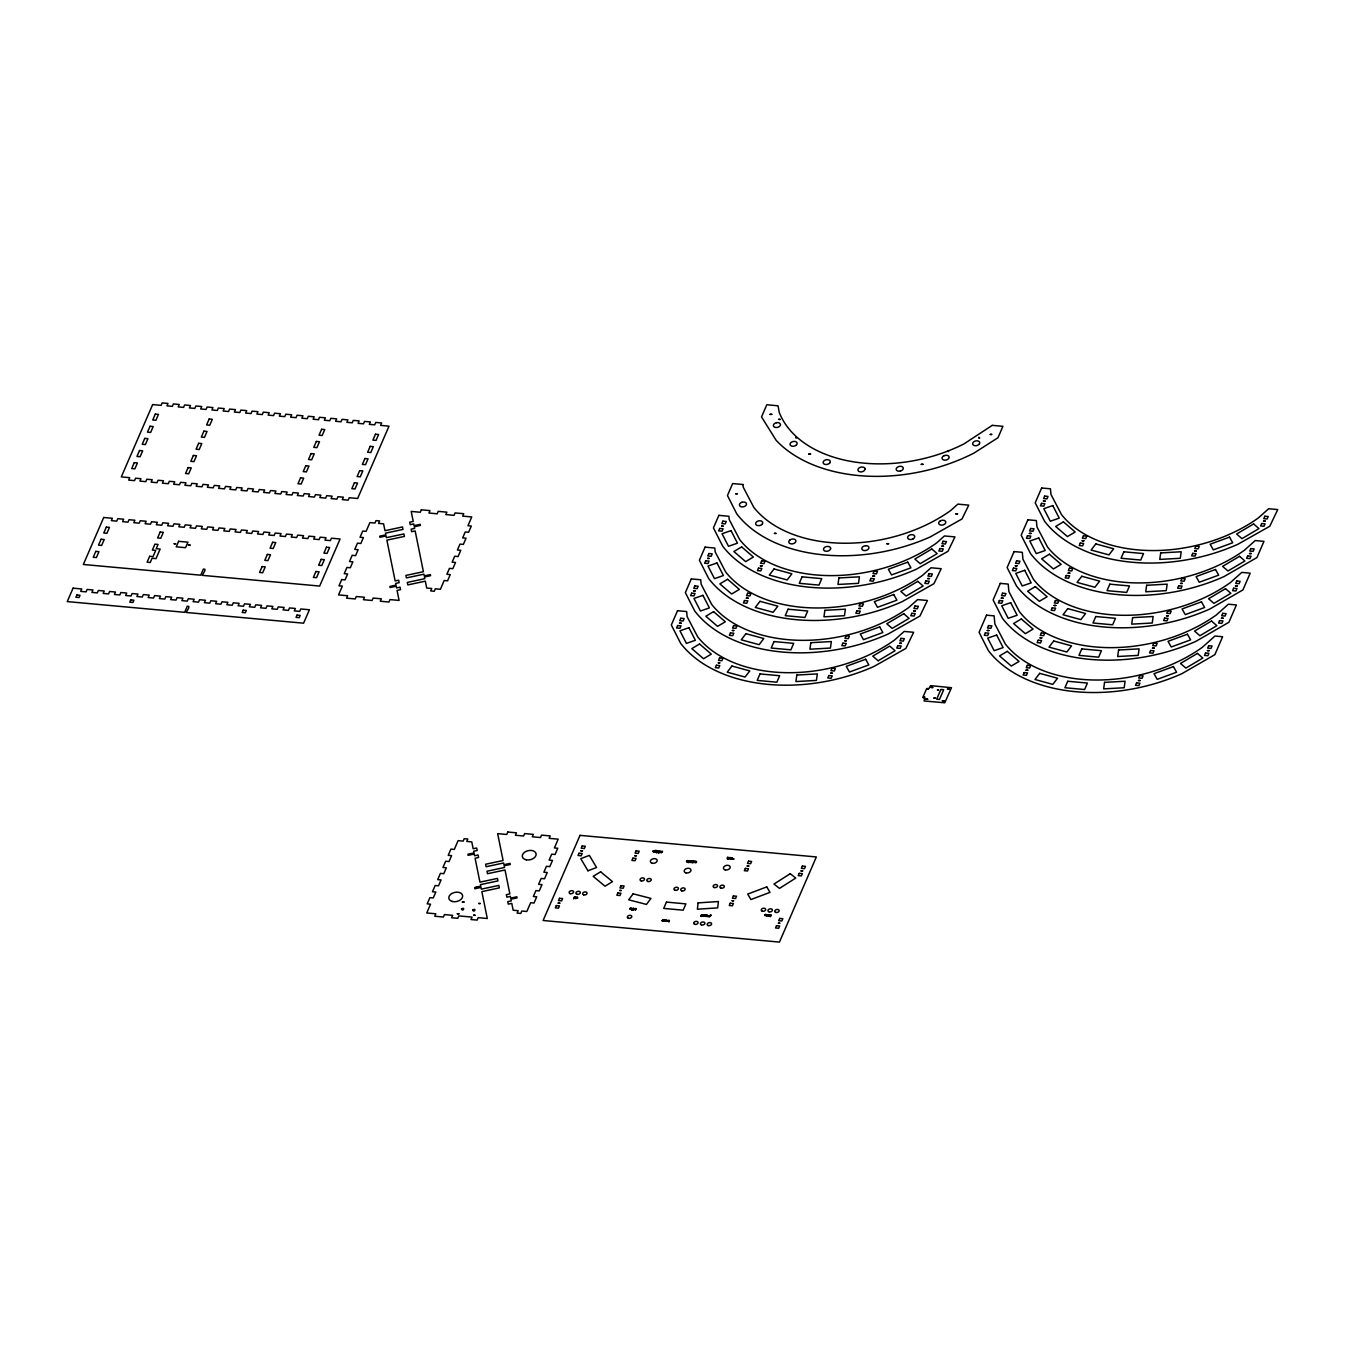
<?xml version="1.0" encoding="UTF-8"?>
<svg xmlns="http://www.w3.org/2000/svg" width="1345" height="1345" viewBox="0 0 1345 1345"><rect width="100%" height="100%" fill="white"/><g stroke="black" fill="none" stroke-linecap="round" stroke-linejoin="round"><path stroke-width="1.5" d="M633.562 909.842L634.285 908.531L633.848 909.859L633.478 908.363L632.688 909.758L631.208 909.539C630.553 905.454 629.157 911.221 630.99 908.816M733.445 859.253C733.126 857.707 734.404 859.388 733.832 858.984M766.549 915.71L768.466 914.684L767.02 916.046M766.566 915.794L767.003 914.55L767.02 915.76M636.101 908.581C634.773 908.043 634.403 911.137 636.168 909.153M668.112 921.51L669.154 921.174M669.474 920.568L667.977 920.905L668.868 921.779M707.201 916.433L705.116 914.886M705.789 915.155L705.419 916.231M635.176 908.665L635.866 908.531M666.582 920.316C668.885 920.686 665.405 922.266 666.548 920.602M634.941 909.354L636.118 908.665M663.556 921.006L662.127 920.653L663.64 920.451M702.813 914.802C702.762 916.231 701.401 914.768 703.704 915.34M764.817 914.768C766.532 916.164 765.002 914.634 765.355 914.415M654.78 851.284L654.107 850.864M663.388 920.131C660.933 920.367 664.682 919.072 663.573 921.106M704.007 915.172L703.25 914.718L703.637 915.995M730.974 858.329L732.168 859.035L731.764 857.673M656.646 851.772L656.73 851.099M655.267 850.965L654.813 852.158L656.797 851.335M730.621 858.497L730.335 857.522M576.232 897.72L575.996 898.174M631.108 909.136L631.108 908.144L631.007 909.338M770.332 915.457L769.374 914.751L768.6 915.995M574.449 898.157L574.803 897.233M692.591 862.179L692.793 861.052M709.017 916.365C709.958 914.903 708.899 918.484 709.252 915.693M666.784 920.989L666.229 921.258M655.284 851.049L657.016 850.645M631.679 910.044L631.746 908.43M701.384 916.449L702.023 914.735M771.273 915.104L770.349 916.702L770.769 914.852M668.768 921.073L668.768 920.333M703.62 915.911L702.174 915.726M706.226 915.861L707.453 916.13L706.259 916.147M731.192 858.446L730.755 858.194M705.503 915.726L704.511 916.13M695.365 861.321L693.801 862.296M695.651 862.464C698.374 860.279 694.541 863.961 695.634 861.271M658.478 851.015L658.243 852.31M689.918 860.901C692.961 862.229 688.068 860.413 690.321 862.078M661.084 852.259C662.614 851.688 662.866 850.544 662.059 852.259M662.194 852.142L661.925 851.284M575.441 896.997L575.408 898.494L574.433 898.073M631.007 908.901L630.973 908.447M658.226 852.226L657.839 851.049M769.962 915.575L769.542 914.735L768.852 915.693M730.251 858.85C731.192 855.975 728.771 860.615 729.326 858.396M574.803 897.653L575.576 898.46L576.181 897.334M656.41 851.94L655.654 850.427M686.522 861.136C689.228 859.825 685.496 862.246 686.774 861.926M702.309 915.39L702.998 915.037M706.529 915.138L707.386 915.844L706.024 915.726M705.822 915.508L706.276 916.533L707.268 915.928M656.73 851.62L655.99 850.292L655.149 851.906M686.891 861.657L688.068 861.489L687.295 860.481M574.449 897.872L575.929 897.535M629.712 908.531L630.603 909.321M768.6 915.357L768.953 916.214M652.964 851.587L653.62 850.746M778.604 419.169L780.319 419.421L779.108 419.539M574.365 896.947L573.592 898.88M795.786 437.865L796.896 437.613L795.921 437.428M632.94 908.312L632.385 909.724L633.478 908.363M658.613 852.68L659.588 851.133L658.815 853.066M658.714 852.427L659.605 851.217M659.369 852.293L660.765 851.318L660.042 852.209M659.924 852.629L660.765 851.318M689.094 860.665L688.018 862.565L688.808 860.649M689.565 861.859L688.774 862.633L689.75 861.002M691.616 862.38C689.951 863.894 691.414 859.522 692.944 861.355M666.464 921.09L666.128 920.114L667.137 920.451M691.532 861.657L692.86 861.708M693.785 861.103L692.725 863.002L693.499 861.069M693.869 862.229L694.575 861.17L694.188 862.162M696.138 862.683L696.424 861.422M701.098 916.416L701.434 914.751M708.361 916.164C706.444 917.895 710.362 913.558 708.159 916.685M709.269 915.777L711.253 915.02L709.588 916.634M947.704 451.298L948.662 451.382L947.721 451.382M770.197 916.298L770.332 915.188M979.782 437.949C977.798 435.914 979.026 439.378 979.126 437.797M654.628 851.503L654.174 850.578M766.263 915.306L766.331 914.617M656.394 851.519L655.788 852.192L655.469 850.729M769.458 916.029L769.407 914.953M657.436 851.385L656.511 852.848L657.587 852.444M690.237 860.733L690.607 861.489M691.633 862.162L692.574 861.657M654.258 851.704L653.065 851.15L653.771 852.091M660.916 851.873L661.32 852.797M768.768 915.071L768.785 916.079M662.446 920.199L662.16 920.989M732.42 857.824L731.159 857.959M666.363 921.375L667.322 920.703M729.713 857.522L730.453 858.026M704.461 915.071L705.183 915.172M577.324 897.216C574.769 897.888 579.291 898.494 577.358 897.485M574.937 897.535L574.819 898.124M992.24 425.373L963.928 443.934A128.313 85.189 -12.5 0 1 779.243 412.427L778.049 405.803L766.801 404.744L761.522 416.933L776.115 440.286A147.008 97.613 -12.5 0 0 974.066 453.03L997.973 437.73L1002.916 426.315L992.274 425.356M577.341 897.3L576.063 898.561L575.626 896.997M662.177 851.688L660.832 852.545M732.42 858.732L732.252 857.69M765.809 915.558L764.649 915.541M656.192 851.805L655.318 851.637M709.908 916.55L710.664 915.676M692.641 861.54L691.498 860.884M575.307 897.216L574.836 898.393M769.205 914.802L769.138 916.248M878.184 660.748L895.081 650.728L889.717 646.088L872.77 656.141L878.117 660.782M706.562 915.457L707.403 915.558M705.015 915.172L704.763 916.214M694.726 862.565L695.768 862.565M705.217 916.348L704.847 915.474M587.95 870.77L596.558 867.508L589.362 855.386L580.771 858.648L587.967 870.803M476.92 886.759L480.77 886.338L480.434 884.64L497.936 880.908L497.431 878.419L479.93 882.152L475.088 858.228L478.585 857.471L478.08 855L474.583 855.739L474.23 854.025L468.11 855.336L467.892 854.243L474.012 852.949L473.675 851.234L477.172 850.494L476.668 848.006L473.171 848.745L471.776 841.903L466.765 841.432L467.808 839.011L464.21 838.675L463.168 841.113L458.107 840.642L454.307 849.418L450.928 849.098L448.221 855.336L451.601 855.639L449.045 861.54L445.666 861.237L442.959 867.475L446.338 867.777L443.783 873.678L440.403 873.376L437.713 879.613L441.076 879.916L438.52 885.817L435.141 885.514L432.451 891.752L435.814 892.054L433.258 897.956L429.879 897.653L427.189 903.874L430.551 904.193L426.752 912.969L435.797 913.793L434.754 916.231L443.413 917.021L444.455 914.583L452.66 915.34L451.617 917.761L457.737 918.316L458.796 915.895L472.061 917.105L471.002 919.543L477.139 920.098L478.181 917.66L487.293 918.5L481.846 891.634L499.348 887.885L498.844 885.413L481.342 889.146L480.989 887.431L474.869 888.742L474.65 887.65L476.987 886.742M668.499 920.653L668.599 921.174M655.923 850.797L655.805 851.099M666.969 920.905L668.011 920.938M702.863 915.945L703.166 916.214M742.995 484.503L732.638 483.561L727.46 495.532L736.774 513.874A147.008 97.613 -12.5 0 0 930.286 536.89L962.011 518.951L968.753 505.132L957.875 504.123L950.612 510.596A128.313 85.189 -12.5 0 1 753.738 507.25L743.23 487.159L742.995 484.519M727.561 857.404L728.603 858.026M653.098 851.234L654.443 851.368M702.292 915.306L703.654 915.424M700.93 915.945L701.535 916.079M665.371 920.165L663.757 921.308L665.069 920.316C665.523 923.998 665.792 917.088 663.774 921.392L663.253 920.114M710.16 915.34L710.345 915.457M923.914 697.618L924.822 696.929L923.897 697.618M704.36 915.491L704.814 914.919M688.068 860.716L687.967 861.624M731.041 859.035L730.705 857.824M727.544 857.303L727.107 858.732L728.217 858.127M765.977 914.415L766.179 915.541M707.285 915.088L707.571 916.079M668.936 920.333L669.137 921.594M663.657 919.913L663.808 920.854M635.546 909.153L635.529 909.993M698.105 902.882L697.366 909.203L717.675 907.875L718.415 901.537L698.105 902.882M796.812 675.055L795.904 681.562L816.415 680.419L817.323 673.912L796.812 675.055M810.833 642.691L809.925 649.198L830.437 648.055L831.345 641.548L810.833 642.691M824.872 610.327L823.964 616.834L844.475 615.691L845.383 609.184L824.872 610.327M838.893 577.963L837.985 584.47L858.513 583.326L859.405 576.82L838.893 577.963M1104.548 682.369L1103.64 688.875L1124.168 687.749L1125.076 681.242L1104.548 682.369M1118.586 650.005L1117.678 656.511L1138.189 655.385L1139.097 648.878L1118.586 650.005M1132.608 617.641L1131.7 624.147L1152.228 623.004L1153.136 616.514L1132.608 617.641M1146.646 585.277L1145.738 591.783L1166.249 590.64L1167.157 584.15L1146.646 585.277M1160.685 552.913L1159.777 559.419L1180.288 558.276L1181.196 551.769L1160.685 552.913M778.385 923.309L779.999 923.242L778.452 923.158M865.02 469.069L864.885 469.708A3.581 2.371 -12.5 0 1 860.514 471.893A3.581 2.371 -12.5 0 1 858.076 469.22L858.429 468.632A3.581 2.371 -12.5 0 1 861.54 467.051L863.288 467.169A3.581 2.371 -12.5 0 1 865.02 469.069M174.161 543.784L175.775 543.767L174.245 543.632M188.434 545.078L190.048 545.078L188.434 545.078M462.394 902.058L464.008 902.041L462.394 902.058M473.625 915.272L475.222 915.272L473.709 915.121M478.702 903.537L480.316 903.537L478.786 903.403M558.192 903.168L559.806 903.151L558.192 903.168M679.528 623.189L681.242 623.189L679.528 623.189M693.549 590.825L695.281 590.825L693.549 590.825M707.588 558.461L709.303 558.461L707.689 558.309M634.773 855.723L636.387 855.723L634.773 855.723M721.609 526.097L723.341 526.097L721.71 525.945M735.648 493.733L737.379 493.733L735.648 493.733M770.046 414.361L771.778 414.344L770.046 414.361M718.297 662.917L720.029 662.9L718.398 662.749M732.336 630.553L734.051 630.536L732.437 630.385M746.357 598.172L748.089 598.172L746.357 598.172M760.396 565.808L762.127 565.808L760.396 565.808M774.417 533.444L776.149 533.444L774.518 533.292M808.833 454.072L810.564 454.072L808.833 454.072M732.117 900.797L733.731 900.797L732.218 900.646M830.739 673.189L832.471 673.172L830.84 673.021M844.761 640.808L846.493 640.808L844.862 640.657M858.799 608.444L860.531 608.444L858.799 608.444M872.838 576.08L874.553 576.08L872.838 576.08M801.065 870.921L802.679 870.921L801.065 870.921M886.859 543.716L888.591 543.716L886.859 543.716M921.275 464.344L922.989 464.344L921.275 464.344M899.704 643.313L901.419 643.297L899.704 643.313M913.726 610.949L915.457 610.933L913.726 610.949M927.764 578.585L929.479 578.569L927.764 578.585M941.786 546.221L943.518 546.204L941.786 546.221M955.824 513.84L957.539 513.84L955.824 513.84M922.804 697.483L924.872 698.089L924.065 700.947L944.745 702.796L951.503 687.698L930.572 685.631L929.076 688.388L926.655 688.59L922.804 697.483M927.125 689.043L928.403 689.043L927.125 689.043M990.223 434.469L991.938 434.469L990.323 434.317M926.066 699.249L927.899 699.249L926.167 699.097M933.934 698.089L935.195 698.072L933.934 698.089M937.448 689.985L938.709 689.985L937.515 689.884M942.374 700.745L944.207 700.745L942.374 700.745M947.452 689.01L949.301 689.01L947.452 689.01M987.264 630.519L988.995 630.502L987.264 630.519M1001.302 598.155L1003.034 598.138L1001.302 598.155M1015.324 565.791L1017.055 565.774L1015.324 565.791M1029.362 533.41L1031.094 533.41L1029.362 533.41M1043.401 501.046L1045.115 501.046L1043.401 501.046M1026.05 670.23L1027.782 670.23L1026.05 670.23M1040.088 637.866L1041.803 637.866L1040.088 637.866M1054.11 605.502L1055.842 605.485L1054.11 605.502M1068.149 573.138L1069.863 573.121L1068.149 573.138M1082.17 540.774L1083.902 540.757L1082.17 540.774M1138.492 680.503L1140.207 680.503L1138.492 680.503M1152.514 648.139L1154.245 648.122L1152.514 648.139M1166.552 615.775L1168.267 615.758L1166.552 615.775M1180.574 583.411L1182.305 583.394L1180.574 583.411M1194.612 551.046L1196.327 551.03L1194.612 551.046M1207.44 650.627L1209.172 650.627L1207.44 650.627M1221.479 618.263L1223.21 618.263L1221.479 618.263M1235.5 585.899L1237.232 585.899L1235.5 585.899M1249.539 553.535L1251.27 553.535L1249.539 553.535M1263.577 521.171L1265.292 521.171L1263.577 521.171M580.889 850.797L582.503 850.813L580.889 850.797M619.692 890.508L621.289 890.524L619.776 890.373M747.215 865.995L748.812 866.012L747.215 865.995M830.588 548.609L830.42 549.214A3.581 2.371 -12.5 0 1 825.931 551.265A3.581 2.371 -12.5 0 1 823.728 548.474L824.132 547.852A3.581 2.371 -12.5 0 1 827.309 546.406L829.041 546.608A3.581 2.371 -12.5 0 1 830.605 548.575M457.334 913.759L458.914 913.81L457.334 913.759M931.16 687.497L932.993 687.547L931.278 687.329M461.503 908.985C462.882 912.633 465.622 906.16 461.503 908.985M472.751 910.027C474.129 913.659 476.87 907.186 472.751 910.027M73.067 588.152L67.25 601.585L184.635 612.311L187.258 606.242L188.838 606.393L188.67 608.125L186.198 612.463L303.583 623.189L309.417 609.756L300.759 608.966L299.7 611.387L294.303 610.899L295.362 608.461L289.511 607.94L288.452 610.361L283.055 609.873L284.114 607.436L278.264 606.914L277.221 609.335L271.825 608.848L272.867 606.41L267.016 605.872L265.974 608.31L260.577 607.805L261.619 605.384L255.785 604.846L254.726 607.284L249.329 606.78L250.389 604.359L244.538 603.821L243.479 606.259L238.082 605.754L239.141 603.333L233.29 602.795L232.248 605.233L226.851 604.729L227.893 602.308L222.043 601.77L221 604.191L215.603 603.703L216.646 601.282L210.812 600.744L209.753 603.165L204.356 602.678L205.415 600.257L199.564 599.719L198.505 602.14L193.108 601.652L194.168 599.231L188.317 598.693L187.274 601.114L181.878 600.627L182.92 598.189L177.069 597.668L176.027 600.089L170.63 599.601L171.672 597.163L165.838 596.642L164.779 599.063L159.382 598.575L160.442 596.138L154.591 595.6L153.532 598.037L148.135 597.55L149.194 595.112L143.343 594.574L142.284 597.012L136.887 596.507L137.947 594.087L132.096 593.548L131.053 595.986L125.657 595.482L126.699 593.061L120.865 592.523L119.806 594.961L114.409 594.456L115.468 592.035L109.617 591.497L108.558 593.918L103.161 593.431L104.221 591.01L98.37 590.472L97.311 592.893L91.914 592.405L92.973 589.984L87.122 589.446L86.08 591.867L80.683 591.38L81.726 588.959L73.067 588.152M103.716 517.489L83.34 564.48L200.724 575.189L203.347 569.12L204.928 569.271L204.759 571.003L202.288 575.341L319.673 586.067L340.083 538.992L331.425 538.202L330.382 540.623L324.986 540.135L326.028 537.714L320.194 537.176L319.135 539.597L313.738 539.11L314.797 536.689L308.946 536.151L307.887 538.572L302.49 538.084L303.55 535.663L297.699 535.125L296.64 537.546L291.243 537.058L292.302 534.621L286.451 534.1L285.409 536.52L280.012 536.033L281.055 533.595L275.204 533.074L274.161 535.495L268.765 535.007L269.807 532.57L263.973 532.032L262.914 534.469L257.517 533.965L258.576 531.544L252.725 531.006L251.666 533.444L246.269 532.939L247.329 530.518L241.478 529.98L240.436 532.418L235.039 531.914L236.081 529.493L230.23 528.955L229.188 531.393L223.791 530.888L224.834 528.467L219 527.929L217.94 530.35L212.544 529.863L213.603 527.442L207.752 526.904L206.693 529.325L201.296 528.837L202.355 526.416L196.504 525.878L195.462 528.299L190.065 527.812L191.108 525.391L185.257 524.853L184.215 527.274L178.818 526.786L179.86 524.348L174.026 523.827L172.967 526.248L167.57 525.76L168.629 523.323L162.779 522.801L161.719 525.222L156.323 524.735L157.382 522.297L151.531 521.759L150.489 524.197L145.092 523.709L146.134 521.272L140.283 520.734L139.241 523.171L133.844 522.667L134.887 520.246L129.053 519.708L127.994 522.146L122.597 521.641L123.656 519.22L117.805 518.682L116.746 521.12L111.349 520.616L112.375 518.279L103.716 517.489M152.657 404.576L121.302 476.903L129.742 477.677L128.683 480.098L134.534 480.636L135.576 478.215L140.973 478.702L139.93 481.123L145.781 481.661L146.824 479.24L152.22 479.728L151.178 482.149L157.012 482.687L158.071 480.266L163.468 480.753L162.409 483.191L168.259 483.712L169.319 481.291L174.715 481.779L173.656 484.217L179.507 484.738L180.549 482.317L185.946 482.805L184.904 485.242L190.755 485.78L191.797 483.343L197.194 483.83L196.151 486.268L201.985 486.806L203.045 484.368L208.441 484.872L207.382 487.293L213.233 487.832L214.292 485.394L219.689 485.898L218.63 488.319L224.481 488.857L225.54 486.419L230.937 486.924L229.877 489.345L235.728 489.883L236.77 487.462L242.167 487.949L241.125 490.37L246.959 490.908L248.018 488.487L253.415 488.975L252.356 491.396L258.206 491.934L259.266 489.513L264.662 490L263.603 492.421L269.454 492.959L270.513 490.538L275.91 491.026L274.851 493.464L280.702 493.985L281.744 491.564L287.141 492.051L286.098 494.489L291.932 495.01L292.991 492.589L298.388 493.077L297.346 495.515L303.18 496.036L304.239 493.615L309.636 494.103L308.577 496.54L314.427 497.078L315.487 494.641L320.883 495.145L319.824 497.566L325.675 498.104L326.717 495.666L332.114 496.171L331.072 498.591L336.923 499.129L337.965 496.692L343.362 497.196L342.319 499.617L348.153 500.155L349.212 497.734L357.635 498.491L389.008 426.163L380.568 425.39L381.627 422.969L375.776 422.431L374.717 424.852L369.32 424.364L370.379 421.926L364.529 421.405L363.486 423.826L358.089 423.339L359.132 420.901L353.281 420.38L352.239 422.801L346.842 422.313L347.884 419.875L342.05 419.354L340.991 421.775L335.594 421.288L336.654 418.85L330.803 418.312L329.744 420.75L324.347 420.245L325.406 417.824L319.555 417.286L318.513 419.724L313.116 419.22L314.158 416.799L308.308 416.261L307.265 418.698L301.868 418.194L302.911 415.773L297.077 415.235L296.018 417.673L290.621 417.169L291.68 414.748L285.829 414.21L284.77 416.631L279.373 416.143L280.433 413.722L274.582 413.184L273.539 415.605L268.143 415.117L269.185 412.696L263.334 412.158L262.292 414.579L256.895 414.092L257.937 411.671L252.103 411.133L251.044 413.554L245.647 413.066L246.707 410.628L240.856 410.107L239.797 412.528L234.4 412.041L235.459 409.603L229.608 409.082L228.549 411.503L223.152 411.015L224.212 408.577L218.361 408.039L217.318 410.477L211.922 409.973L212.964 407.552L207.13 407.014L206.071 409.452L200.674 408.947L201.733 406.526L195.882 405.988L194.823 408.426L189.426 407.922L190.486 405.501L184.635 404.963L183.576 407.4L178.179 406.896L179.238 404.475L173.387 403.937L172.345 406.358L166.948 405.871L167.99 403.45L162.157 402.912L161.097 405.333L152.657 404.576M76.9 594.994L75.908 597.247L79.052 597.533L80.044 595.28L76.9 594.994M95.798 551.366L93.242 557.284L96.386 557.57L98.942 551.669L95.798 551.366M101.06 539.244L98.504 545.145L101.648 545.431L104.204 539.53L101.06 539.244M106.322 527.105L103.767 533.007L106.911 533.292L109.466 527.391L106.322 527.105M134.265 462.646L131.709 468.564L134.853 468.85L137.409 462.932L134.265 462.646M139.527 450.508L136.971 456.426L140.115 456.712L142.671 450.81L139.527 450.508M144.789 438.386L142.217 444.287L145.378 444.573L147.933 438.672L144.789 438.386M150.052 426.247L147.479 432.149L150.64 432.434L153.196 426.533L150.052 426.247M155.314 414.109L152.742 420.01L155.902 420.296L158.458 414.394L155.314 414.109M130.751 599.904L129.776 602.173L132.92 602.459L133.895 600.189L130.751 599.904M149.648 556.292L147.093 562.193L150.236 562.496L152.086 558.242L156.02 558.595L160.156 549.046L156.222 548.693L158.071 544.439L154.91 544.153L152.355 550.071L155.734 550.374L153.027 556.595L149.648 556.292M160.173 532.015L157.617 537.933L160.761 538.219L163.333 532.301L160.173 532.015M188.115 467.572L185.56 473.474L188.703 473.759L191.259 467.858L188.115 467.572M193.377 455.434L190.822 461.335L193.966 461.638L196.521 455.72L193.377 455.434M198.64 443.295L196.084 449.213L199.228 449.499L201.784 443.581L198.64 443.295M203.902 431.157L201.346 437.075L204.49 437.36L207.046 431.442L203.902 431.157M209.164 419.018L206.609 424.936L209.753 425.222L212.308 419.321L209.164 419.018M178.616 541.329L176.229 546.827L185.56 547.684L187.947 542.186L178.616 541.329M243.193 610.176L242.201 612.446L245.345 612.732L246.337 610.462L243.193 610.176M262.09 566.564L259.535 572.466L262.678 572.768L265.234 566.85L262.09 566.564M267.352 554.426L264.797 560.344L267.941 560.63L270.496 554.712L267.352 554.426M272.615 542.287L270.059 548.205L273.203 548.491L275.759 542.573L272.615 542.287M300.557 477.845L298.002 483.746L301.145 484.032L303.701 478.131L300.557 477.845M305.819 465.706L303.247 471.607L306.408 471.91L308.963 465.992L305.819 465.706M311.082 453.568L308.509 459.486L311.67 459.771L314.226 453.853L311.082 453.568M316.344 441.429L313.772 447.347L316.932 447.633L319.488 441.715L316.344 441.429M321.606 429.29L319.034 435.208L322.195 435.494L324.75 429.576L321.606 429.29M297.043 615.102L296.051 617.372L299.212 617.658L300.187 615.388L297.043 615.102M315.94 571.49L313.385 577.392L316.529 577.678L319.101 571.776L315.94 571.49M321.203 559.352L318.647 565.253L321.791 565.539L324.364 559.638L321.203 559.352M326.465 547.213L323.91 553.114L327.054 553.4L329.626 547.499L326.465 547.213M354.408 482.771L351.852 488.672L354.996 488.958L357.551 483.057L354.408 482.771M359.67 470.632L357.114 476.533L360.258 476.819L362.814 470.918L359.67 470.632M364.932 458.494L362.377 464.395L365.521 464.681L368.076 458.779L364.932 458.494M370.194 446.355L367.639 452.256L370.783 452.542L373.338 446.641L370.194 446.355M375.457 434.216L372.901 440.118L376.045 440.403L378.601 434.502L375.457 434.216M341.68 579.577L338.99 585.815L342.353 586.117L338.553 594.893L347.598 595.734L346.556 598.155L355.214 598.945L356.257 596.524L364.461 597.264L363.419 599.702L372.077 600.492L373.12 598.054L381.341 598.811L380.282 601.232L388.94 602.022L390 599.601L399.095 600.425L397.061 590.421L400.558 589.665L400.053 587.177L396.556 587.933L396.22 586.218L390.084 587.53L389.865 586.437L396.002 585.125L395.649 583.427L399.146 582.671L398.641 580.183L395.144 580.939L386.889 540.152L404.391 536.42L403.887 533.931L386.385 537.664L386.032 535.966L379.912 537.26L379.693 536.184L385.813 534.873L385.477 533.158L402.979 529.426L402.474 526.954L384.973 530.687L383.577 523.827L378.567 523.373L379.609 520.935L376.012 520.616L374.969 523.037L369.909 522.583L366.109 531.342L362.73 531.04L360.04 537.26L363.402 537.58L360.847 543.481L357.467 543.178L354.777 549.399L358.14 549.701L355.584 555.62L352.205 555.3L349.515 561.538L352.878 561.84L350.322 567.758L346.943 567.439L344.253 573.676L347.615 573.979L345.06 579.897L341.68 579.577M421.355 509.822L420.296 512.26L411.2 511.419L413.234 521.44L409.721 522.179L410.225 524.668L413.739 523.928L414.075 525.626L420.212 524.331L420.43 525.407L414.294 526.719L414.647 528.434L411.15 529.173L411.654 531.662L415.151 530.922L423.406 571.692L405.904 575.425L406.392 577.913L423.91 574.18L424.247 575.895L430.383 574.584L430.602 575.677L424.482 576.971L424.818 578.686L407.316 582.419L407.821 584.907L425.323 581.174L426.718 588.017L431.728 588.488L430.686 590.909L434.284 591.245L435.326 588.807L440.387 589.278L444.186 580.519L447.566 580.821L450.256 574.584L446.893 574.281L449.449 568.38L452.828 568.683L455.518 562.445L452.155 562.143L454.711 556.242L458.09 556.544L460.78 550.307L457.418 550.004L459.973 544.103L463.353 544.406L466.042 538.185L462.68 537.865L465.236 531.964L468.598 532.267L471.305 526.046L467.942 525.727L471.742 516.951L462.697 516.127L463.739 513.706L455.081 512.916L454.038 515.337L445.817 514.58L446.876 512.159L438.218 511.369L437.159 513.79L428.954 513.05L430.013 510.612L421.355 509.822M507.805 832.034L506.762 834.472L497.65 833.631L503.097 860.514L485.595 864.247L486.1 866.735L503.602 862.986L503.955 864.701L510.074 863.389L510.293 864.482L504.173 865.793L504.509 867.491L487.008 871.224L487.512 873.712L505.014 869.98L509.856 893.904L506.359 894.66L506.863 897.149L510.36 896.392L510.713 898.107L516.833 896.796L517.052 897.888L510.932 899.183L511.268 900.898L507.771 901.654L508.275 904.126L511.772 903.386L513.168 910.229L518.178 910.699L517.136 913.12L520.734 913.457L521.776 911.019L526.837 911.49L530.636 902.73L534.015 903.033L536.722 896.796L533.343 896.493L535.898 890.592L539.278 890.894L541.985 884.657L538.605 884.354L541.161 878.453L544.54 878.756L547.23 872.535L543.868 872.216L546.423 866.314L549.802 866.617L552.492 860.396L549.13 860.077L551.685 854.176L555.065 854.478L557.755 848.258L554.392 847.938L558.192 839.162L549.147 838.338L550.189 835.917L541.531 835.127L540.488 837.548L532.284 836.792L533.326 834.371L524.668 833.581L523.625 836.002L515.421 835.262L516.463 832.824L507.805 832.034M580.014 835.363L543.111 920.501L779.444 942.088L816.348 856.95L580.014 835.363M677.527 610.714L671.323 624.988L680.654 643.33A147.008 97.613 -12.5 0 0 874.149 666.347L905.891 648.408L913.625 632.284L904.176 631.427L894.492 640.069A128.313 85.189 -12.5 0 1 697.618 636.706L687.11 616.615L686.656 611.555L677.527 610.714M691.296 578.922L685.362 592.624L694.692 610.966A147.008 97.613 -12.5 0 0 888.188 633.983L919.913 616.044L927.411 600.492L917.593 599.601L908.531 607.705A128.313 85.189 -12.5 0 1 711.639 604.342L701.149 584.251L700.728 579.779L691.296 578.922M705.083 547.129L699.383 560.26L708.714 578.602A147.008 97.613 -12.5 0 0 902.226 601.618L933.951 583.68L941.197 568.7L931.026 567.775L922.552 575.341A128.313 85.189 -12.5 0 1 725.678 571.978L715.17 551.887L714.817 548.054L705.083 547.129M718.869 515.337L713.422 527.896L722.753 546.238A147.008 97.613 -12.5 0 0 916.248 569.254L947.973 551.316L954.967 536.907L944.442 535.949L936.591 542.976A128.313 85.189 -12.5 0 1 739.7 539.614L729.209 519.523L728.906 516.295L718.869 515.337M677.628 625.543L676.569 627.98L679.948 628.283L681.007 625.845L677.628 625.543M680.789 618.263L679.729 620.684L683.109 621.003L684.151 618.566L680.789 618.263M691.649 593.179L690.607 595.6L693.97 595.919L695.029 593.481L691.649 593.179M694.81 585.899L693.768 588.32L697.13 588.639L698.189 586.201L694.81 585.899M705.688 560.815L704.629 563.236L708.008 563.555L709.067 561.117L705.688 560.815M708.849 553.535L707.789 555.956L711.169 556.275L712.211 553.837L708.849 553.535M719.726 528.45L718.667 530.871L722.046 531.191L723.089 528.753L719.726 528.45M722.87 521.171L721.828 523.592L725.19 523.894L726.25 521.473L722.87 521.171M556.309 905.588L555.334 907.858L558.478 908.144L559.47 905.891L556.309 905.588M559.47 898.309L558.494 900.578L561.638 900.864L562.613 898.595L559.47 898.309M579.022 853.251L578.031 855.504L581.191 855.79L582.166 853.537L579.022 853.251M582.183 845.955L581.191 848.224L584.335 848.51L585.327 846.257L582.183 845.955M617.809 892.962L616.834 895.232L619.978 895.518L620.953 893.248L617.809 892.962M620.97 885.682L619.978 887.935L623.138 888.238L624.114 885.968L620.97 885.682M632.89 858.16L631.915 860.43L635.059 860.716L636.05 858.446L632.89 858.16M636.05 850.881L635.075 853.15L638.219 853.436L639.194 851.166L636.05 850.881M716.414 665.254L715.355 667.692L718.734 667.994L719.777 665.573L716.414 665.254M719.558 657.974L718.516 660.412L721.878 660.714L722.938 658.293L719.558 657.974M730.436 632.89L729.377 635.328L732.756 635.63L733.815 633.209L730.436 632.89M733.597 625.61L732.537 628.048L735.917 628.35L736.959 625.929L733.597 625.61M744.474 600.526L743.415 602.963L746.794 603.266L747.837 600.845L744.474 600.526M747.618 593.246L746.576 595.667L749.938 595.986L750.998 593.548L747.618 593.246M758.496 568.162L757.454 570.599L760.816 570.902L761.875 568.464L758.496 568.162M761.657 560.882L760.597 563.303L763.977 563.622L765.036 561.184L761.657 560.882M759.992 673.929L757.185 680.402L776.855 682.201L779.663 675.728L759.992 673.929M774.014 641.565L771.206 648.038L790.894 649.837L793.684 643.364L774.014 641.565M788.052 609.201L785.245 615.674L804.915 617.473L807.723 611L788.052 609.201M802.074 576.837L799.266 583.31L818.954 585.109L821.761 578.636L802.074 576.837M666.447 902.091L663.707 908.413L683.159 910.178L685.9 903.874L666.447 902.091M728.805 857.421L728.032 859.354L728.839 857.522M828.839 675.526L827.797 677.964L831.16 678.267L832.219 675.846L828.839 675.526M832 668.246L830.941 670.684L834.32 670.987L835.379 668.566L832 668.246M842.878 643.162L841.819 645.6L845.198 645.903L846.24 643.482L842.878 643.162M846.022 635.882L844.979 638.32L848.342 638.623L849.401 636.185L846.022 635.882M856.899 610.798L855.857 613.236L859.22 613.539L860.279 611.118L856.899 610.798M860.06 603.518L859.001 605.939L862.38 606.259L863.44 603.821L860.06 603.518M870.938 578.434L869.879 580.872L873.258 581.174L874.3 578.737L870.938 578.434M874.099 571.154L873.039 573.575L876.419 573.895L877.461 571.457L874.099 571.154M730.251 903.235L729.259 905.504L732.42 905.79L733.395 903.521L730.251 903.235M733.395 895.955L732.42 898.208L735.564 898.51L736.556 896.241L733.395 895.955M745.332 868.433L744.34 870.703L747.501 870.988L748.476 868.719L745.332 868.433M748.492 861.17L747.517 863.406L750.644 863.692L751.62 861.456L748.492 861.17M776.519 925.713L775.527 927.983L778.688 928.269L779.663 925.999L776.519 925.713M779.68 918.433L778.688 920.703L781.832 920.989L782.824 918.719L779.68 918.433M799.199 873.359L798.207 875.629L801.368 875.914L802.343 873.645L799.199 873.359M802.343 866.079L801.368 868.349L804.512 868.635L805.504 866.365L802.343 866.079M897.804 645.667L896.745 648.088L900.124 648.391L901.167 645.97L897.804 645.667M900.965 638.371L899.906 640.808L903.285 641.111L904.328 638.69L900.965 638.371M911.826 613.303L910.784 615.724L914.146 616.027L915.205 613.606L911.826 613.303M914.987 606.007L913.944 608.444L917.307 608.747L918.366 606.326L914.987 606.007M925.864 580.922L924.805 583.36L928.185 583.663L929.244 581.242L925.864 580.922M929.025 573.642L927.966 576.08L931.345 576.383L932.388 573.962L929.025 573.642M939.886 548.558L938.844 550.996L942.223 551.299L943.265 548.878L939.886 548.558M943.047 541.278L942.004 543.716L945.367 544.019L946.426 541.598L943.047 541.278M940.895 689.464L936.675 699.181L939.482 699.434L943.702 689.716L940.895 689.464M986.507 615.169L979.076 632.318L988.407 650.661A147.008 97.613 -12.5 0 0 1181.902 673.677L1214.854 654.662L1222.622 636.74L1214.955 636.034L1202.245 647.382A128.313 85.189 -12.5 0 1 1005.354 644.02L994.863 623.929L994.123 615.859L986.507 615.169M1000.293 583.377L993.114 599.954L1002.428 618.296A147.008 97.613 -12.5 0 0 1195.94 641.313L1228.876 622.298L1236.408 604.947L1228.389 604.208L1216.267 615.018A128.313 85.189 -12.5 0 1 1019.392 611.656L1008.885 591.565L1008.212 584.1L1000.293 583.377M1014.08 551.584L1007.136 567.573L1016.467 585.916A147.008 97.613 -12.5 0 0 1209.962 608.949L1242.914 589.934L1250.194 573.155L1241.805 572.382L1230.305 582.654A128.313 85.189 -12.5 0 1 1033.414 579.291L1022.923 559.201L1022.301 552.324L1014.08 551.584M1027.866 519.792L1021.174 535.209L1030.505 553.552A147.008 97.613 -12.5 0 0 1224 576.585L1256.953 557.553L1263.964 541.362L1255.238 540.555L1244.344 550.29A128.313 85.189 -12.5 0 1 1047.452 546.927L1036.945 526.837L1036.373 520.565L1027.866 519.792M1041.635 488L1035.196 502.845L1044.527 521.188A147.008 97.613 -12.5 0 0 1238.022 544.204L1269.764 526.265L1277.75 509.57L1268.654 508.746L1258.365 517.926A128.313 85.189 -12.5 0 1 1061.491 514.563L1050.983 494.472L1050.462 488.807L1041.635 488M985.381 632.856L984.321 635.294L987.701 635.597L988.743 633.176L985.381 632.856M988.525 625.576L987.482 628.014L990.845 628.317L991.904 625.896L988.525 625.576M999.402 600.492L998.36 602.93L1001.722 603.232L1002.782 600.812L999.402 600.492M1002.563 593.212L1001.504 595.65L1004.883 595.953L1005.942 593.532L1002.563 593.212M1013.441 568.128L1012.381 570.566L1015.761 570.868L1016.803 568.447L1013.441 568.128M1016.601 560.848L1015.542 563.286L1018.922 563.589L1019.964 561.168L1016.601 560.848M1027.462 535.764L1026.42 538.202L1029.782 538.504L1030.842 536.083L1027.462 535.764M1030.623 528.484L1029.564 530.922L1032.943 531.225L1034.002 528.787L1030.623 528.484M1041.501 503.4L1040.442 505.838L1043.821 506.14L1044.863 503.719L1041.501 503.4M1044.661 496.12L1043.602 498.541L1046.982 498.861L1048.024 496.423L1044.661 496.12M1024.15 672.584L1023.108 675.005L1026.47 675.308L1027.53 672.887L1024.15 672.584M1027.311 665.304L1026.252 667.725L1029.631 668.028L1030.69 665.607L1027.311 665.304M1038.189 640.22L1037.13 642.641L1040.509 642.944L1041.551 640.523L1038.189 640.22M1041.349 632.94L1040.29 635.361L1043.67 635.664L1044.712 633.243L1041.349 632.94M1052.21 607.856L1051.168 610.277L1054.53 610.58L1055.59 608.159L1052.21 607.856M1055.371 600.559L1054.329 602.997L1057.691 603.3L1058.75 600.879L1055.371 600.559M1066.249 575.492L1065.19 577.913L1068.569 578.216L1069.628 575.794L1066.249 575.492M1069.409 568.195L1068.35 570.633L1071.73 570.936L1072.772 568.515L1069.409 568.195M1080.27 543.111L1079.228 545.549L1082.607 545.851L1083.65 543.43L1080.27 543.111M1083.431 535.831L1082.389 538.269L1085.751 538.572L1086.81 536.151L1083.431 535.831M1067.728 681.259L1064.921 687.732L1084.608 689.531L1087.416 683.058L1067.728 681.259M1081.767 648.895L1078.959 655.368L1098.63 657.167L1101.437 650.694L1081.767 648.895M1095.788 616.531L1092.981 623.004L1112.668 624.803L1115.476 618.33L1095.788 616.531M1109.827 584.167L1107.019 590.64L1126.69 592.422L1129.497 585.949L1109.827 584.167M1123.865 551.786L1121.057 558.259L1140.728 560.058L1143.536 553.585L1123.865 551.786M1136.592 682.856L1135.533 685.278L1138.912 685.58L1139.955 683.159L1136.592 682.856M1139.753 675.577L1138.694 677.998L1142.073 678.3L1143.115 675.879L1139.753 675.577M1150.614 650.492L1149.572 652.913L1152.934 653.216L1153.993 650.795L1150.614 650.492M1153.775 643.196L1152.732 645.634L1156.095 645.936L1157.154 643.515L1153.775 643.196M1164.652 618.128L1163.593 620.549L1166.972 620.852L1168.032 618.431L1164.652 618.128M1167.813 610.832L1166.754 613.27L1170.133 613.572L1171.176 611.151L1167.813 610.832M1178.691 585.764L1177.632 588.185L1181.011 588.488L1182.053 586.067L1178.691 585.764M1181.835 578.468L1180.792 580.905L1184.155 581.208L1185.214 578.787L1181.835 578.468M1192.712 553.383L1191.653 555.821L1195.032 556.124L1196.092 553.703L1192.712 553.383M1195.873 546.104L1194.814 548.541L1198.193 548.844L1199.236 546.423L1195.873 546.104M1205.557 652.981L1204.498 655.402L1207.877 655.721L1208.92 653.283L1205.557 652.981M1208.701 645.701L1207.659 648.122L1211.021 648.424L1212.08 646.004L1208.701 645.701M1219.579 620.617L1218.536 623.038L1221.899 623.357L1222.958 620.919L1219.579 620.617M1222.739 613.337L1221.68 615.758L1225.06 616.06L1226.119 613.639L1222.739 613.337M1233.617 588.253L1232.558 590.674L1235.937 590.976L1236.98 588.555L1233.617 588.253M1236.761 580.973L1235.719 583.394L1239.081 583.696L1240.14 581.275L1236.761 580.973M1247.639 555.888L1246.596 558.309L1249.959 558.612L1251.018 556.191L1247.639 555.888M1250.8 548.609L1249.74 551.03L1253.12 551.332L1254.179 548.911L1250.8 548.609M1261.677 523.524L1260.618 525.945L1263.997 526.248L1265.04 523.827L1261.677 523.524M1264.838 516.245L1263.779 518.666L1267.158 518.968L1268.2 516.547L1264.838 516.245M633.142 893.82L628.67 899.822L646.474 904.428L650.946 898.41L633.142 893.82M774.031 568.952L769.323 575.088L787.161 579.947L791.869 573.811L774.031 568.952M759.992 601.316L755.285 607.452L773.123 612.311L777.847 606.175L759.992 601.316M745.971 633.68L741.246 639.817L759.101 644.675L763.809 638.539L745.971 633.68M731.932 666.044L727.225 672.181L745.063 677.039L749.787 670.92L731.932 666.044M1095.805 543.901L1091.098 550.038L1108.936 554.897L1113.66 548.777L1095.805 543.901M1081.784 576.265L1077.059 582.402L1094.914 587.277L1099.622 581.141L1081.784 576.265M1067.745 608.629L1063.038 614.766L1080.876 619.641L1085.6 613.505L1067.745 608.629M1053.723 640.993L1048.999 647.13L1066.854 652.006L1071.562 645.869L1053.723 640.993M1039.685 673.357L1034.977 679.494L1052.816 684.37L1057.54 678.233L1039.685 673.357M829.831 462.814L829.293 463.386A3.581 2.371 -12.5 0 1 824.3 464.143A3.581 2.371 -12.5 0 1 824.098 460.763L824.804 460.276A3.581 2.371 -12.5 0 1 827.461 459.637L829.092 460.024A3.581 2.371 -12.5 0 1 829.831 462.814M789.902 540.001L789.313 540.572A3.581 2.371 -12.5 0 0 789.767 543.43L791.331 543.884A3.581 2.371 -12.5 0 0 794.76 542.909L795.349 542.354A3.581 2.371 -12.5 0 0 794.559 539.311A3.581 2.371 -12.5 0 0 789.902 540.001M979.042 444.354L977.613 445.296A3.581 2.371 -12.5 0 1 974.099 445.464L973.444 445.094A3.581 2.371 -12.5 0 1 973.999 441.648A3.581 2.371 -12.5 0 1 978.958 441.429L979.446 441.9A3.581 2.371 -12.5 0 1 979.042 444.354M796.375 444.976L795.719 445.498A3.581 2.371 -12.5 0 1 791.415 446.002L790.305 445.128A3.581 2.371 -12.5 0 1 791.448 442.169L792.255 441.765A3.581 2.371 -12.5 0 1 796.391 442.034A3.581 2.371 -12.5 0 1 796.375 444.976M761.825 524.5L761.119 524.987A3.581 2.371 -12.5 0 1 756.226 524.886A3.581 2.371 -12.5 0 1 757.252 521.423L758.076 521.053A3.581 2.371 -12.5 0 1 761.539 521.12L762.548 522.045A3.581 2.371 -12.5 0 1 761.825 524.5M940.289 520.902L939.583 521.389A3.581 2.371 -12.5 0 0 939.264 524.348L939.869 524.752A3.581 2.371 -12.5 0 0 944.526 524.231A3.581 2.371 -12.5 0 0 945.182 521.003L944.577 520.599A3.581 2.371 -12.5 0 0 941.113 520.515L940.289 520.902M790.238 873.712L773.98 884.068L779.512 888.389L795.769 878.05L790.238 873.712M600.643 871.795L593.162 876.335L605.015 886.204L612.496 881.647L600.643 871.795M741.633 546.911L733.899 551.517L745.651 561.638L753.385 557.032L741.633 546.911M727.611 579.275L719.861 583.881L731.63 594.002L739.363 589.396L727.611 579.275M713.573 611.639L705.839 616.245L717.591 626.366L725.325 621.76L713.573 611.639M699.551 644.003L691.801 648.609L703.553 658.731L711.303 654.124L699.551 644.003M1063.407 521.86L1055.674 526.467L1067.426 536.588L1075.176 531.981L1063.407 521.86M1049.386 554.224L1041.652 558.831L1053.404 568.952L1061.138 564.345L1049.386 554.224M1035.347 586.605L1027.614 591.195L1039.366 601.316L1047.116 596.709L1035.347 586.605M1021.326 618.969L1013.575 623.559L1025.344 633.68L1033.078 629.073L1021.326 618.969M1007.287 651.333L999.554 655.923L1011.305 666.044L1019.039 661.437L1007.287 651.333M931.799 548.995L914.852 559.049L920.215 563.673L937.162 553.619L931.799 548.995M917.778 581.359L900.831 591.413L906.177 596.037L923.141 586L917.778 581.359M903.739 613.724L886.792 623.777L892.155 628.401L909.102 618.364L903.739 613.724M1253.59 523.945L1236.627 533.999L1241.99 538.639L1258.954 528.585L1253.59 523.945M1239.552 556.309L1222.605 566.363L1227.968 571.003L1244.915 560.949L1239.552 556.309M1225.53 588.673L1208.567 598.727L1213.93 603.367L1230.877 593.313L1225.53 588.673M1211.492 621.037L1194.545 631.091L1199.908 635.731L1216.855 625.677L1211.492 621.037M1197.453 653.401L1180.506 663.455L1185.87 668.095L1202.817 658.041L1197.453 653.401M944.24 455.652L943.45 456.056A3.581 2.371 -12.5 0 0 942.072 458.443L942.307 459.015A3.581 2.371 -12.5 0 0 946.914 459.788A3.581 2.371 -12.5 0 0 948.847 456.409L948.393 455.921A3.581 2.371 -12.5 0 0 945.148 455.383L944.24 455.652M913.12 538.874L911.389 539.479A3.581 2.371 -12.5 0 1 907.825 538.252L907.656 537.664A3.581 2.371 -12.5 0 1 910.077 534.94A3.581 2.371 -12.5 0 1 914.129 535.411L914.533 535.932A3.581 2.371 -12.5 0 1 913.12 538.874M741.936 502.29L741.095 502.643A3.581 2.371 -12.5 0 0 739.414 504.98L739.952 506.107A3.581 2.371 -12.5 0 0 743.062 506.863L743.97 506.661A3.581 2.371 -12.5 0 0 746.341 503.366A3.581 2.371 -12.5 0 0 741.936 502.29M766.768 886.893L747.702 894.089L750.93 899.553L769.996 892.357L766.768 886.893M907.757 562.16L888.356 569.271L891.533 574.937L910.935 567.825L907.757 562.16M893.719 594.524L874.317 601.635L877.512 607.301L896.913 600.189L893.719 594.524M879.68 626.888L860.296 633.999L863.473 639.665L882.875 632.553L879.68 626.888M865.659 659.252L846.257 666.363L849.452 672.029L868.836 664.918L865.659 659.252M1229.532 537.109L1210.13 544.221L1213.324 549.886L1232.709 542.775L1229.532 537.109M1215.493 569.49L1196.109 576.585L1199.286 582.25L1218.688 575.139L1215.493 569.49M1201.472 601.854L1182.07 608.949L1185.264 614.615L1204.649 607.503L1201.472 601.854M1187.433 634.218L1168.032 641.313L1171.226 646.979L1190.628 639.867L1187.433 634.218M1173.412 666.582L1154.01 673.694L1157.204 679.343L1176.589 672.231L1173.412 666.582M730.991 530.619L722.046 533.73L728.502 546.289L737.463 543.178L730.991 530.619M716.969 562.983L708.008 566.094L714.481 578.653L723.425 575.542L716.969 562.983M702.931 595.347L693.986 598.458L700.442 611.017L709.387 607.906L702.931 595.347M688.909 627.712L679.948 630.822L686.421 643.381L695.365 640.287L688.909 627.712M1052.765 505.586L1043.821 508.679L1050.294 521.238L1059.238 518.144L1052.765 505.586M1038.744 537.95L1029.799 541.043L1036.255 553.602L1045.199 550.508L1038.744 537.95M1024.705 570.314L1015.761 573.407L1022.234 585.966L1031.178 582.873L1024.705 570.314M1010.683 602.678L1001.739 605.771L1008.195 618.33L1017.139 615.237L1010.683 602.678M996.645 635.042L987.701 638.135L994.157 650.694L1003.118 647.601L996.645 635.042M776.485 422.717L775.594 422.986A3.581 2.371 -12.5 0 0 773.509 426.079A3.581 2.371 -12.5 0 0 777.376 427.391L778.267 427.122A3.581 2.371 -12.5 0 0 780.436 424.331L779.747 423.255A3.581 2.371 -12.5 0 0 776.485 422.717M900.461 471.019L898.645 471.17A3.581 2.371 -12.5 0 1 896.274 469.674L896.207 469.052A3.581 2.371 -12.5 0 1 899.469 466.379A3.581 2.371 -12.5 0 1 903.184 467.841L903.268 468.447A3.581 2.371 -12.5 0 1 900.461 471.019M865.81 545.683L864.885 545.801A3.581 2.371 -12.5 0 0 861.859 548.256L861.876 548.894A3.581 2.371 -12.5 0 0 865.861 550.458A3.581 2.371 -12.5 0 0 868.87 547.381L868.618 546.793A3.581 2.371 -12.5 0 0 866.701 545.734L865.81 545.683M452.307 901.486A7.044 4.674 -12.5 0 0 462.68 896.056A7.044 4.674 -12.5 0 0 452.206 893.299A7.044 4.674 -12.5 0 0 452.307 901.486M526.298 859.842A7.044 4.674 -12.5 0 0 536.134 853.924A7.044 4.674 -12.5 0 0 525.206 851.805A7.044 4.674 -12.5 0 0 526.298 859.842M570.162 893.635A2.27 1.513 -12.5 0 0 573.592 891.987A2.27 1.513 -12.5 0 0 570.314 890.978A2.27 1.513 -12.5 0 0 570.162 893.635M576.904 894.257A2.27 1.513 -12.5 0 0 580.334 892.609A2.27 1.513 -12.5 0 0 577.072 891.601A2.27 1.513 -12.5 0 0 576.904 894.257M583.646 894.862A2.27 1.513 -12.5 0 0 587.076 893.231A2.27 1.513 -12.5 0 0 583.814 892.206A2.27 1.513 -12.5 0 0 583.646 894.862M628.367 918.265A2.27 1.513 -12.5 0 0 631.797 916.618A2.27 1.513 -12.5 0 0 628.518 915.609A2.27 1.513 -12.5 0 0 628.367 918.265M641.077 880.84A2.27 1.513 -12.5 0 0 644.507 879.193A2.27 1.513 -12.5 0 0 641.229 878.184A2.27 1.513 -12.5 0 0 641.077 880.84M647.819 881.463A2.27 1.513 -12.5 0 0 651.249 879.815A2.27 1.513 -12.5 0 0 647.971 878.806A2.27 1.513 -12.5 0 0 647.819 881.463M651.938 863.171A3.463 2.303 -12.5 0 0 657.184 860.649A3.463 2.303 -12.5 0 0 652.191 859.102A3.463 2.303 -12.5 0 0 651.938 863.171M674.988 890.255A2.27 1.513 -12.5 0 0 678.418 888.608A2.27 1.513 -12.5 0 0 675.14 887.582A2.27 1.513 -12.5 0 0 674.988 890.255M681.73 890.861A2.27 1.513 -12.5 0 0 685.16 889.213A2.27 1.513 -12.5 0 0 681.881 888.204A2.27 1.513 -12.5 0 0 681.73 890.861M685.866 872.855A3.463 2.303 -12.5 0 0 690.994 870.215A3.463 2.303 -12.5 0 0 685.866 868.82A3.463 2.303 -12.5 0 0 685.866 872.855M725.157 869.879A3.463 2.303 -12.5 0 0 730.217 867.189A3.463 2.303 -12.5 0 0 725.056 865.861A3.463 2.303 -12.5 0 0 725.157 869.879M714.161 887.515A2.27 1.513 -12.5 0 0 717.591 885.867A2.27 1.513 -12.5 0 0 714.313 884.859A2.27 1.513 -12.5 0 0 714.161 887.515M721.239 888.204A2.27 1.513 -12.5 0 0 724.316 886.237A2.27 1.513 -12.5 0 0 720.752 885.649A2.27 1.513 -12.5 0 0 721.239 888.204M694.692 924.318A2.27 1.513 -12.5 0 0 698.122 922.687A2.27 1.513 -12.5 0 0 694.861 921.661A2.27 1.513 -12.5 0 0 694.692 924.318M701.434 924.94A2.27 1.513 -12.5 0 0 704.881 923.292A2.27 1.513 -12.5 0 0 701.602 922.283A2.27 1.513 -12.5 0 0 701.434 924.94M708.193 925.562A2.27 1.513 -12.5 0 0 711.623 923.914A2.27 1.513 -12.5 0 0 708.344 922.905A2.27 1.513 -12.5 0 0 708.193 925.562M762.245 911.187A2.27 1.513 -12.5 0 0 765.692 909.539A2.27 1.513 -12.5 0 0 762.413 908.531A2.27 1.513 -12.5 0 0 762.245 911.187M769.004 911.809A2.27 1.513 -12.5 0 0 772.433 910.161A2.27 1.513 -12.5 0 0 769.155 909.136A2.27 1.513 -12.5 0 0 769.004 911.809M775.746 912.414A2.27 1.513 -12.5 0 0 779.175 910.767A2.27 1.513 -12.5 0 0 775.897 909.758A2.27 1.513 -12.5 0 0 775.746 912.414"/></g></svg>
